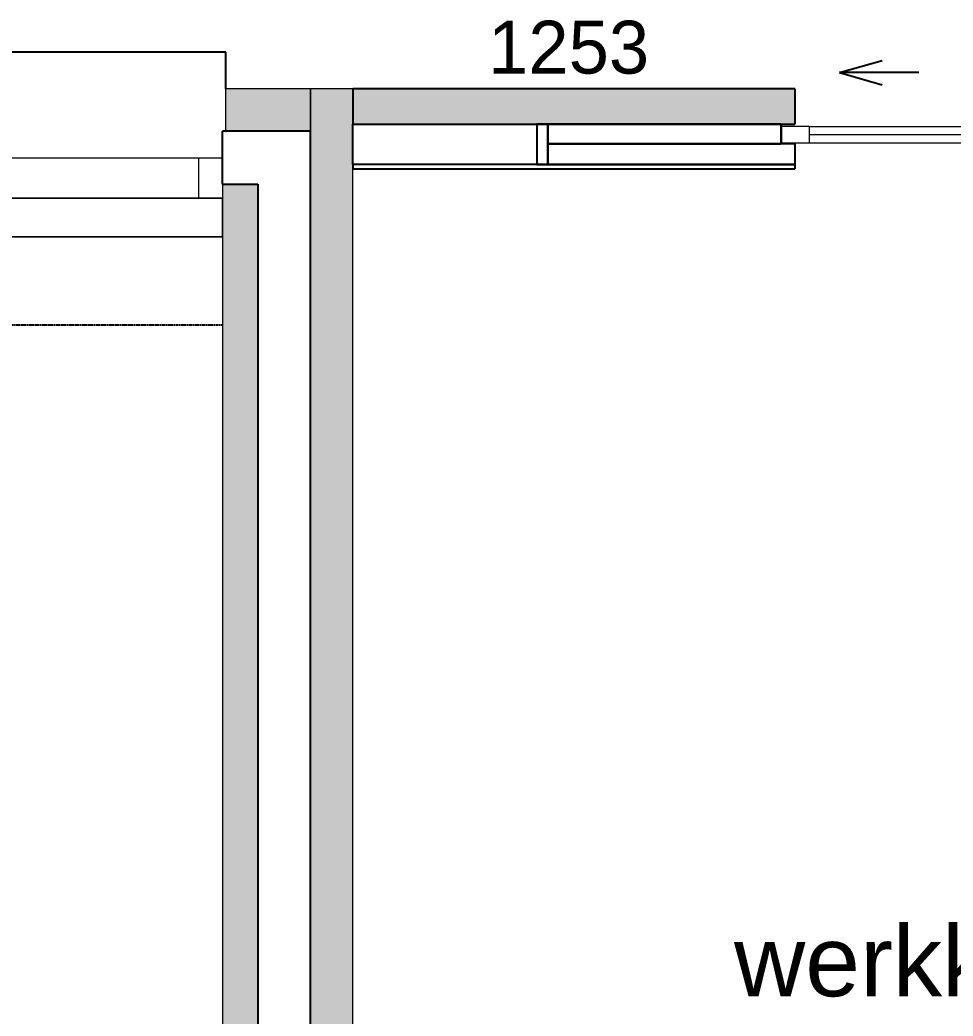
# Model space of a CAD drawing. Header units: millimetres. Extents: x 0 to 59350, y 0 to 29700.
# Drawn here: x 14878 to 16201, y 8198 to 9611 of the extents above; entities that cross this region are included whole.
import ezdxf

# ---------------------------------------------------------------- set-up
doc = ezdxf.new("R2010")
doc.units = ezdxf.units.MM
doc.linetypes.add('PUNKT2_S9', pattern=[1, 0, -1])
doc.linetypes.add('VERDECKT2_S2', pattern=[2.7, 2, -0.7])
doc.layers.add('Standard', color=7, linetype='Continuous', lineweight=25)
doc.styles.add('ARIAL', font='arial.ttf')

msp = doc.modelspace()

# ---------------------------------------------------------------- hatches: boundary and pattern name
at = {"layer": 'Standard', "linetype": 'PUNKT2_S9', "lineweight": 18}
for color, points in [(9, [(15170.5, 9453.1), (15290.5, 9453.1), (15290.5, 9513.1), (15170.5, 9513.1)]), (9, [(15290.5, 9513.1), (15290.5, 7663.1), (15350.5, 7663.1), (15350.5, 9513.1)]), (59, [(15165.5, 9378.1), (15165.5, 7538.1), (15215.5, 7538.1), (15215.5, 9378.1)])]:
    msp.add_hatch(color=color, dxfattribs=at).paths.add_polyline_path(points)
at = {"layer": 'Standard', "linetype": 'PUNKT2_S9', "lineweight": 25}
msp.add_hatch(color=9, dxfattribs=at).paths.add_polyline_path([(15977, 9463.1), (15977, 9513.1), (15350.5, 9513.1), (15350.5, 9463.1)])

# ---------------------------------------------------------------- linework, layer by layer
at = {"layer": 'Standard', "color": 5, "linetype": 'Continuous', "lineweight": -3}
for p, q in [((15170.5, 9565.1), (13902.5, 9565.1)), ((15170.5, 9513.1), (15170.5, 9565.1))]:
    msp.add_line(p, q, dxfattribs=at)
at = {"layer": 'Standard', "color": 1, "linetype": 'Continuous', "lineweight": -3}
for p, q in [((16040.5, 9536.1), (16101, 9553.4)), ((16040.5, 9536.1), (16101, 9518.8)), ((16152.9, 9536.1), (16040.5, 9536.1))]:
    msp.add_line(p, q, dxfattribs=at)
at = {"layer": 'Standard', "color": 253, "linetype": 'Continuous', "lineweight": 18}
for p, q in [((15290.5, 9513.1), (15170.5, 9513.1)), ((15170.5, 9453.1), (15170.5, 9513.1)), ((15290.5, 9453.1), (15290.5, 9513.1)), ((15290.5, 9513.1), (15290.5, 7663.1)), ((15350.5, 9513.1), (15290.5, 9513.1)), ((15350.5, 9463.1), (15350.5, 9513.1)), ((15170.5, 9453.1), (15233, 9453.1)), ((15233, 9453.1), (15290.5, 9453.1)), ((15350.5, 7723.1), (15350.5, 9463.1))]:
    msp.add_line(p, q, dxfattribs=at)
at = {"layer": 'Standard', "color": 7, "linetype": 'Continuous', "lineweight": -3}
for p, q in [((15977, 9513.1), (15350.5, 9513.1)), ((15350.5, 9513.1), (15350.5, 9463.1)), ((15977, 9513.1), (15977, 9463.1)), ((15350.5, 9463.1), (15957, 9463.1)), ((15957, 9463.1), (15977, 9463.1)), ((15957, 9435.1), (15627, 9435.1)), ((15627, 9435.1), (15627, 9405.6)), ((15977, 9435.1), (15957, 9435.1)), ((15977, 9435.1), (15977, 9405.6)), ((15165.5, 9378.1), (15165.5, 9403.1)), ((15627, 9405.6), (15977, 9405.6)), ((15165.5, 9378.1), (15215.5, 9378.1)), ((15215.5, 9378.1), (15215.5, 7588.1))]:
    msp.add_line(p, q, dxfattribs=at)
at = {"layer": 'Standard', "color": 51, "linetype": 'Continuous', "lineweight": -3}
for p, q in [((15165.5, 9415.1), (15165.5, 9453.1)), ((15170.5, 9453.1), (15165.5, 9453.1)), ((15233, 9453.1), (15170.5, 9453.1)), ((15290.5, 9453.1), (15233, 9453.1)), ((15290.5, 7663.1), (15290.5, 9453.1)), ((15957, 9463.1), (15627, 9463.1)), ((15627, 9463.1), (15627, 9435.1)), ((15957, 9463.1), (15957, 9459.6)), ((15957, 9459.6), (15957, 9436.6)), ((15627, 9435.1), (15957, 9435.1)), ((15957, 9436.6), (15957, 9435.1)), ((15165.5, 9403.1), (15165.5, 9415.1))]:
    msp.add_line(p, q, dxfattribs=at)
at = {"layer": 'Standard', "color": 255, "linetype": 'Continuous', "lineweight": -3}
for p, q in [((15350.5, 9463.1), (15366.5, 9463.1)), ((15350.5, 9405.6), (15350.5, 9463.1)), ((15627, 9463.1), (15611, 9463.1)), ((15611, 9463.1), (15611, 9405.6)), ((15627, 9405.6), (15627, 9463.1)), ((15366.5, 9405.6), (15350.5, 9405.6)), ((15611, 9405.6), (15627, 9405.6))]:
    msp.add_line(p, q, dxfattribs=at)
at = {"layer": 'Standard', "color": 2, "linetype": 'Continuous', "lineweight": 18}
for p, q in [((15958, 9459.6), (15957, 9459.6)), ((15957, 9459.6), (15957, 9436.6)), ((15958, 9436.6), (15958, 9459.6)), ((15998, 9459.6), (15958, 9459.6)), ((15958, 9459.6), (15958, 9436.6)), ((15998, 9436.6), (15998, 9459.6)), ((15998, 9459.6), (16307.7, 9459.6)), ((15998, 9448.1), (16307.7, 9448.1)), ((15957, 9436.6), (15958, 9436.6)), ((15958, 9436.6), (15998, 9436.6)), ((15998, 9436.6), (16307.7, 9436.6)), ((13762.5, 9415.1), (15165.5, 9415.1)), ((15132, 9358.1), (15132, 9415.1)), ((15132, 9415.1), (15165.5, 9415.1)), ((15165.5, 9415.1), (15165.5, 9358.1)), ((13762.5, 9358.1), (15165.5, 9358.1)), ((15165.5, 9358.1), (15132, 9358.1))]:
    msp.add_line(p, q, dxfattribs=at)
at = {"layer": 'Standard', "color": 253, "linetype": 'Continuous', "lineweight": -3}
for p, q in [((15977, 9405.6), (15350.5, 9405.6)), ((15350.5, 9405.6), (15350.5, 9399.4)), ((15350.5, 9399.4), (15977, 9399.4)), ((15977, 9405.6), (15977, 9399.4))]:
    msp.add_line(p, q, dxfattribs=at)
at = {"layer": 'Standard', "color": 36, "linetype": 'Continuous', "lineweight": 18}
for p, q in [((15165.5, 9378.1), (15165.5, 9328.1)), ((15215.5, 9378.1), (15165.5, 9378.1)), ((15215.5, 7588.1), (15215.5, 9378.1)), ((15165.5, 9328.1), (15165.5, 7648.1))]:
    msp.add_line(p, q, dxfattribs=at)
at = {"layer": 'Standard', "color": 59, "linetype": 'Continuous', "lineweight": 18}
for p, q in [((15165.5, 9358.1), (13695.5, 9358.1)), ((13695.5, 9358.1), (15165.5, 9358.1)), ((15165.5, 9303.1), (15165.5, 9358.1)), ((15165.5, 9358.1), (15165.5, 9303.1)), ((13640.5, 9303.1), (15165.5, 9303.1)), ((15165.5, 9303.1), (13640.5, 9303.1))]:
    msp.add_line(p, q, dxfattribs=at)
at = {"layer": 'Standard', "color": 7, "linetype": 'VERDECKT2_S2', "lineweight": -3}
msp.add_line((15165.5, 9178.1), (13515.5, 9178.1), dxfattribs=at)

# ---------------------------------------------------------------- texts
at = {"layer": 'Standard', "color": 7, "linetype": 'Continuous', "lineweight": 18, "insert": (15542.1, 9533.6), "char_height": 75, "width": 271.765, "attachment_point": 7, "style": 'ARIAL'}
msp.add_mtext('\\W0.98;1253', dxfattribs=at)
at = {"layer": 'Standard', "color": 7, "linetype": 'Continuous', "lineweight": -3, "insert": (15890.9, 8224.7), "char_height": 100, "width": 985.156, "attachment_point": 7, "style": 'ARIAL'}
msp.add_mtext('werkkamer', dxfattribs=at)

doc.saveas('drawing.dxf')
